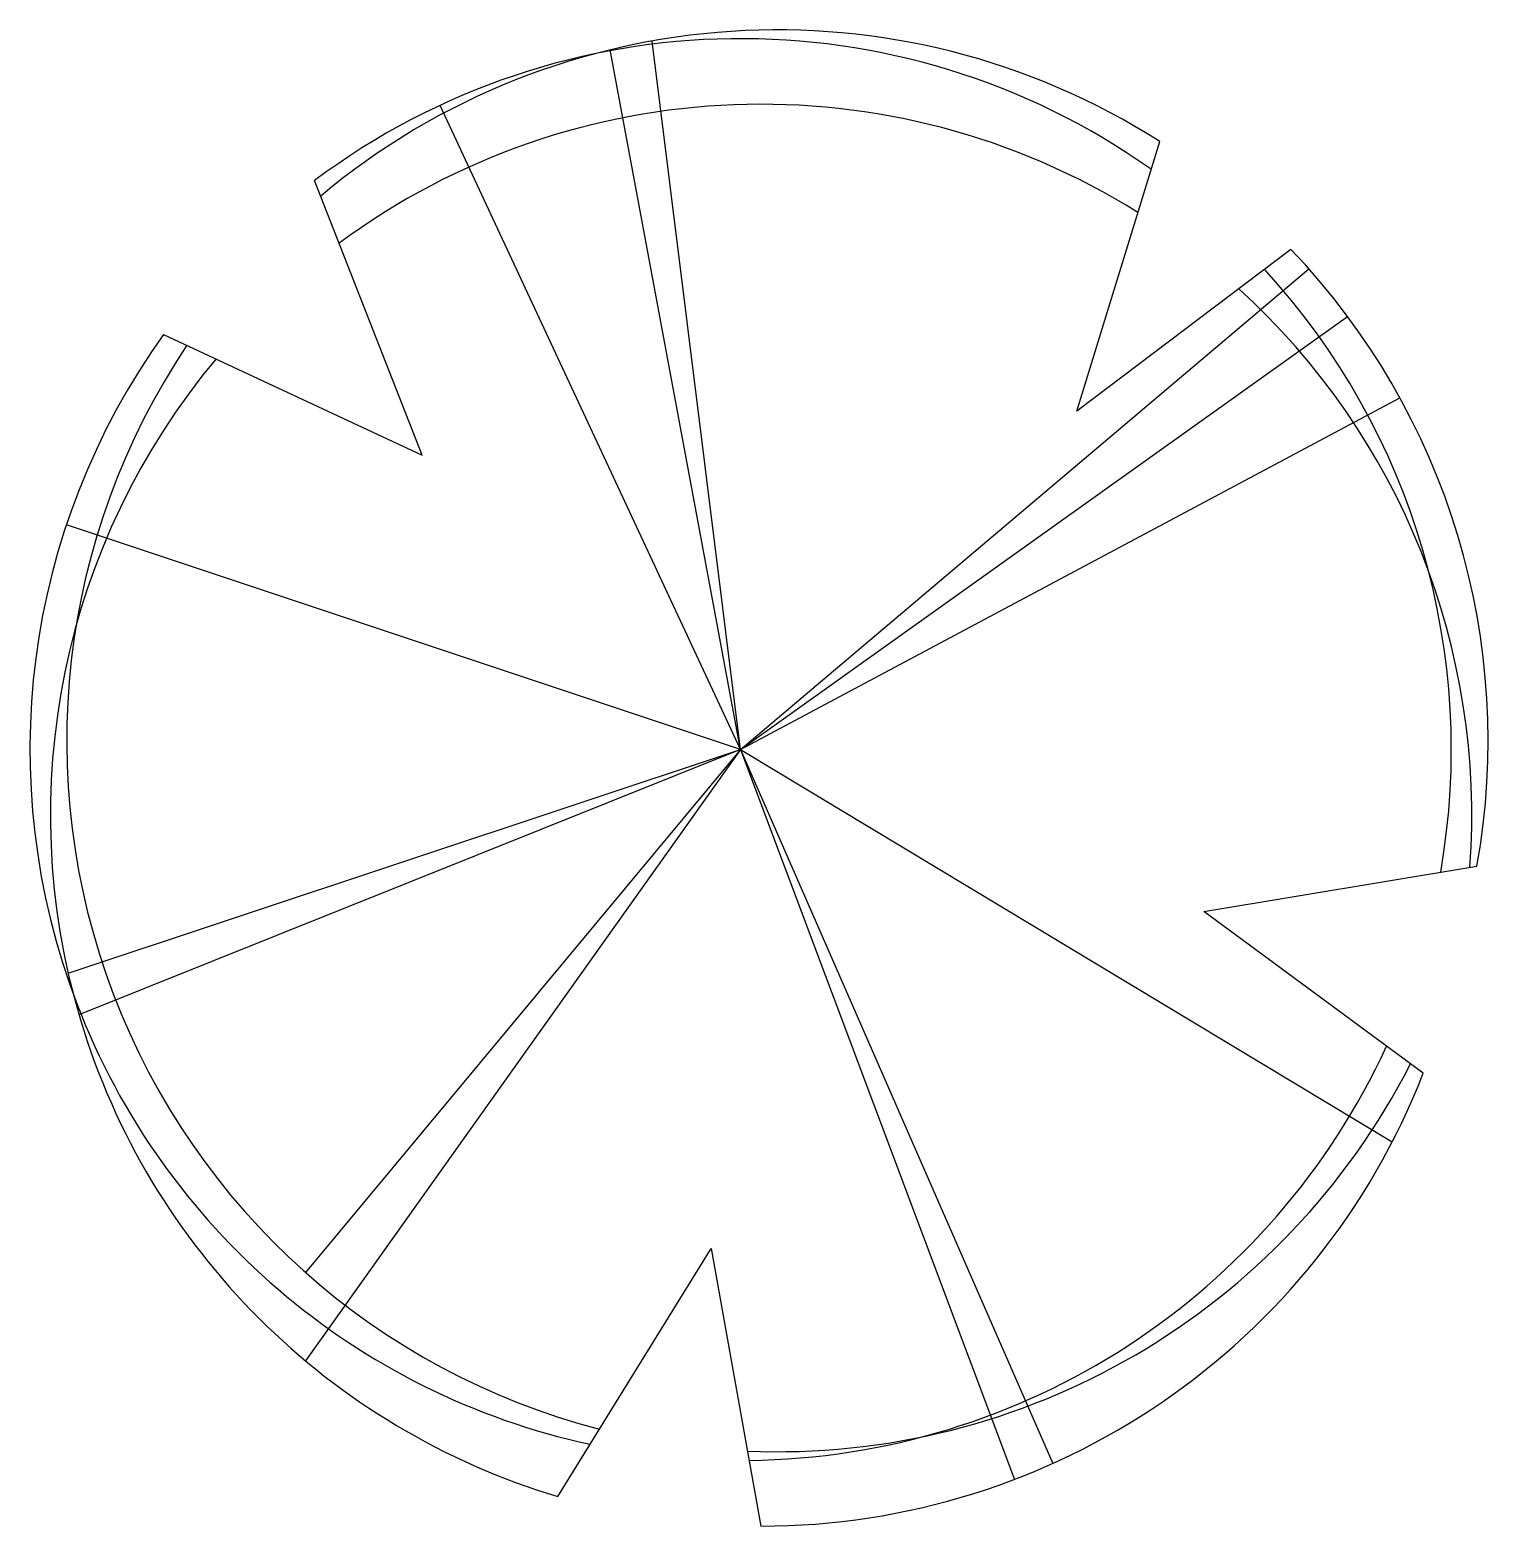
# Model space of a CAD drawing. Extents: x 292.498 to 293.28, y 186.756 to 187.558.
import ezdxf

# ---------------------------------------------------------------- set-up
doc = ezdxf.new("R2010")
doc.units = 0
doc.layers.get('0').update_dxf_attribs({"linetype": 'CONTINUOUS'})

msp = doc.modelspace()

# ---------------------------------------------------------------- linework, layer by layer
at = {"color": 0}
for p, q in [((292.87942, 187.17236), (292.83202, 187.55209)), ((292.87942, 187.17236), (292.80944, 187.54734)), ((292.87942, 187.17236), (292.7183, 187.51761)), ((292.87942, 187.17236), (293.18408, 187.42995)), ((292.87942, 187.17236), (293.20477, 187.40451)), ((292.87942, 187.17236), (293.23288, 187.36081)), ((292.87942, 187.17236), (292.51797, 187.29284)), ((292.5189, 187.05253), (292.87942, 187.17236)), ((292.87942, 187.17236), (292.5247, 187.0302)), ((292.87942, 187.17236), (292.64613, 186.84477)), ((292.87942, 187.17236), (292.64619, 186.89212)), ((292.87942, 187.17236), (293.04682, 186.78978)), ((292.87942, 187.17236), (293.02617, 186.7812)), ((292.87942, 187.17236), (293.22877, 186.9621))]:
    msp.add_line(p, q, dxfattribs=at)
for points in [[(293.17442, 187.44044), (293.05962, 187.35368), (293.10408, 187.49822)], [(292.57012, 187.39483), (292.70874, 187.33022), (292.65105, 187.47733)], [(293.24538, 186.99886), (293.12781, 187.08555), (293.27417, 187.10991)], [(292.78151, 186.77207), (292.86362, 186.90491), (292.89023, 186.75618)]]:
    msp.add_lwpolyline(points, dxfattribs=at)
for centre, start, end in [((292.89913, 187.17704), 57.45698, 129.98069), ((292.87942, 187.17236), 54.71395, 126.82614), ((292.89038, 187.13718), 57.98043, 126.41481), ((292.89913, 187.17704), 349.85167, 43.73537), ((292.87942, 187.17236), 350.07297, 42.50393), ((292.89038, 187.13718), 355.80022, 47.7718), ((292.87942, 187.17236), 144.2731, 257.77903), ((292.89913, 187.17704), 146.19198, 255.51299), ((292.89038, 187.13718), 140.06874, 253.39632), ((292.87942, 187.17236), 270.67825, 335.34052), ((292.89913, 187.17704), 267.57923, 332.97416), ((292.89038, 187.13718), 269.97735, 338.71279)]:
    msp.add_arc(centre, 0.381, start, end, dxfattribs=at)

doc.saveas('drawing.dxf')
